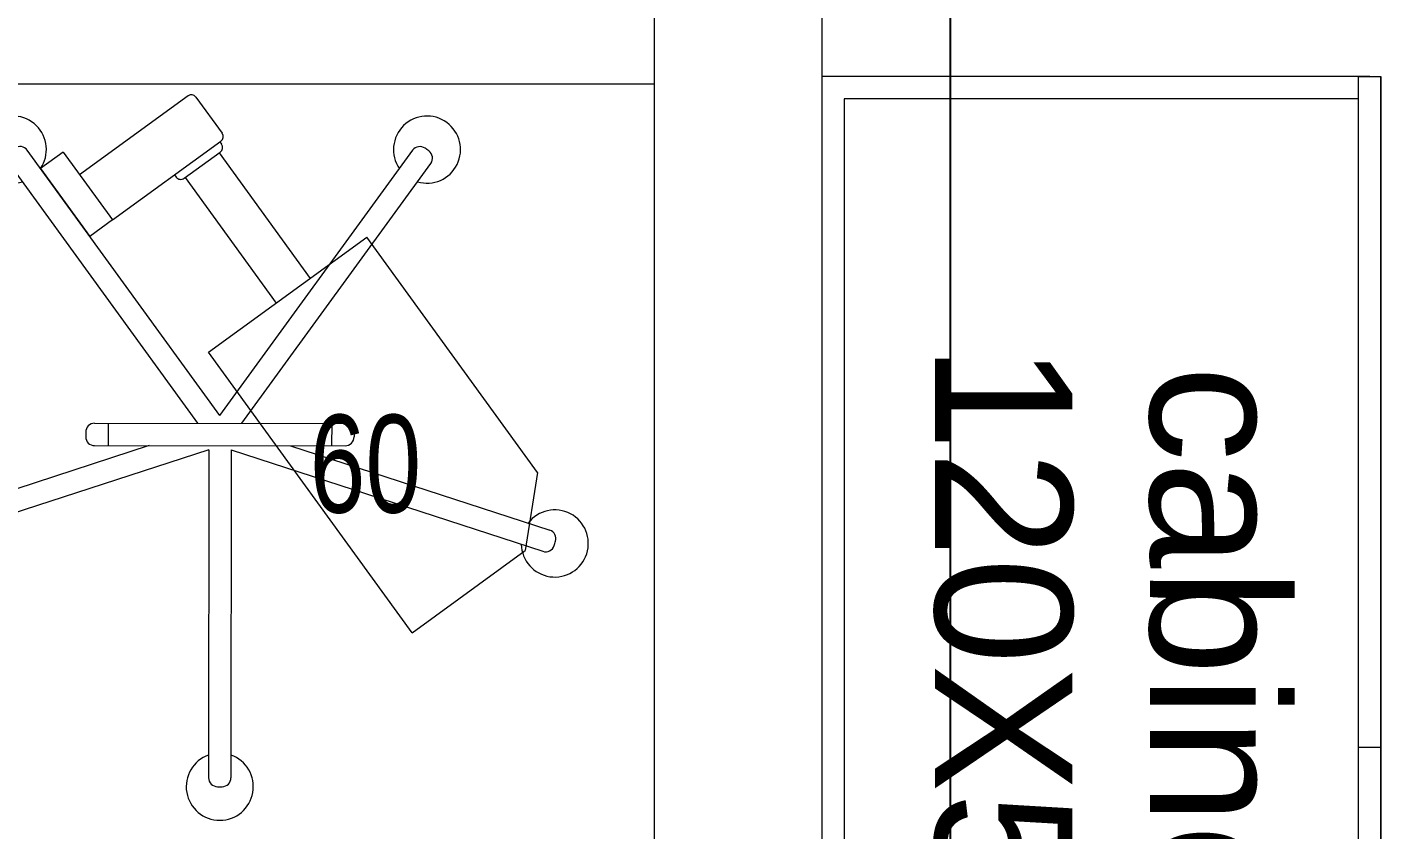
# Model space of a CAD drawing. Header units: metres. Extents: x 75097 to 220695, y -1557923 to -1361206.
# Drawn here: x 129137 to 130348, y -1399897 to -1399179 of the extents above; entities that cross this region are included whole.
import ezdxf

# ---------------------------------------------------------------- set-up
doc = ezdxf.new("R2010")
doc.units = ezdxf.units.M
doc.layers.get('0').update_dxf_attribs({"lineweight": 0})
doc.layers.add('A-100 - Copy$0$axes', color=8, linetype='Continuous')
for name, color, linetype, lineweight in [('A-100 - Copy$0$Medical Equipment and Furniture', 8, 'Continuous', 0), ('A-100 - Copy$0$Medical Equipment and Furniture1', 8, 'Continuous', 5), ('A-100 - Copy$0$Walls', 8, 'Continuous', 0)]:
    doc.layers.add(name, color=color, linetype=linetype, lineweight=lineweight)
doc.styles.add('A-100 - Copy$0$Arial_13', font='arial.ttf', dxfattribs={"height": 122.941617})
doc.styles.add('A-100 - Copy$0$X3G_ENTITY_257CFD', font='swisscl.ttf', dxfattribs={"height": 200})

# ---------------------------------------------------------------- blocks, each defined once
blk = doc.blocks.new('A-100 - Copy$0$HF12177-P')
for p, q in [((0, 0), (-0.1724, 0.2372)), ((0, 0), (0.1724, 0.2372)), ((-0.0196, -0.007), (-0.1885, 0.2255)), ((0.0196, -0.007), (0.1885, 0.2255)), ((-0.112, -0.007), (0.112, -0.007)), ((-0.1, -0.007), (-0.1, -0.027)), ((0.1, -0.007), (0.1, -0.027)), ((-0.12, -0.015), (-0.12, -0.019)), ((0.12, -0.015), (0.12, -0.019)), ((-0.0631, -0.027), (-0.2951, -0.1024)), ((-0.01, -0.0308), (-0.2889, -0.1214)), ((-0.112, -0.027), (0.112, -0.027)), ((-0.01, -0.0308), (-0.01, -0.324)), ((0.01, -0.0308), (0.01, -0.324)), ((0.01, -0.0308), (0.2889, -0.1214)), ((0.0631, -0.027), (0.2951, -0.1024))]:
    blk.add_line(p, q)
for centre, radius, start, end in [((-0.1852, 0.2378), 0.03, 325.4712, 286.5288), ((0.1852, 0.2378), 0.03, 253.4712, 214.5288), ((-0.1821, 0.2302), 0.008, 126.3733, 216), ((0, -0.017), 0.315, 125.6267, 126.3733), ((-0.1788, 0.2325), 0.008, 36, 125.6267), ((0.1788, 0.2325), 0.008, 54.3733, 144), ((0, -0.017), 0.315, 53.6267, 54.3733), ((0.1821, 0.2302), 0.008, 324, 53.6267), ((-0.112, -0.015), 0.008, 90, 180), ((0.112, -0.015), 0.008, 0, 90), ((-0.112, -0.019), 0.008, 180, 270), ((0.112, -0.019), 0.008, 270, 0), ((-0.2996, -0.1144), 0.03, 37.4712, 358.5288), ((0.2996, -0.1144), 0.03, 181.4712, 142.5288), ((-0.2926, -0.11), 0.008, 108, 197.6267), ((0.2926, -0.11), 0.008, 342.3733, 72), ((0, -0.017), 0.315, 197.6267, 198.3733), ((-0.2914, -0.1138), 0.008, 198.3733, 288), ((0.2914, -0.1138), 0.008, 252, 341.6267), ((0, -0.017), 0.315, 341.6267, 342.3733), ((0, -0.332), 0.03, 109.4712, 70.5288), ((-0.002, -0.324), 0.008, 180, 269.6267), ((0.002, -0.324), 0.008, 270.3733, 0), ((0, -0.017), 0.315, 269.6267, 270.3733)]:
    blk.add_arc(centre, radius, start, end)
blk = doc.blocks.new('A-100 - Copy$0$MONITOR ARM PLAN')
for p, q in [((0.025, -0.49375, 0), (0.025, -0.18375, 0)), ((0.025, -0.18375, 0), (0.2, -0.18375, 0)), ((0.2, -0.44375, 0), (0.2, -0.18375, 0)), ((0.2, -0.44375, 0), (0.15, -0.49375, 0)), ((0.025, -0.49375, 0), (0.15, -0.49375, 0))]:
    blk.add_line(p, q)
at = {"layer": 'A-100 - Copy$0$Medical Equipment and Furniture1'}
for p, q in [((0.025, 0.0375), (0, 0.0375)), ((0, 0.0375), (0, -0.0375)), ((0.025, 0.0375), (0.025, -0.0375)), ((0.145, 0.0125), (0.025, 0.0125)), ((0.15, 0.0075), (0.15, -0.0325)), ((0.025, -0.0375), (0, -0.0375)), ((0.025, -0.0375), (0.145, -0.0375)), ((0.09375, -0.0375), (0.09375, -0.04)), ((0.09875, -0.045), (0.13875, -0.045)), ((0.1, -0.045), (0.1, -0.18375)), ((0.1375, -0.045), (0.1375, -0.18375)), ((0.14375, -0.0375), (0.14375, -0.04))]:
    blk.add_line(p, q, dxfattribs=at)
for centre, start, end in [((0.145, 0.0075, 0), 0, 90), ((0.145, -0.0325), 270, 0), ((0.09875, -0.04), 180, 270), ((0.13875, -0.04), 270, 360)]:
    blk.add_arc(centre, 0.005, start, end, dxfattribs=at)
blk = doc.blocks.new('A-100 - Copy')
at = {"layer": 'A-100 - Copy$0$Medical Equipment and Furniture'}
for p, q in [((127198.3, -1399229.5, 0), (129698.3, -1399229.5, 0)), ((130348.3, -1400422.7, 0), (130348.3, -1399222.7, 0)), ((130328.3, -1399822.7, 0), (130348.3, -1399822.7, 0))]:
    blk.add_line(p, q, dxfattribs=at)
at = {"layer": 'A-100 - Copy$0$Medical Equipment and Furniture', "elevation": 0}
blk.add_lwpolyline([(130348.3, -1400422.7), (130328.3, -1400422.7), (130328.3, -1399222.7), (130348.3, -1399222.7)], close=True, dxfattribs=at)
at = {"layer": 'A-100 - Copy$0$Walls'}
for p, q in [((129698.3, -1397352.7, 0), (129698.3, -1404022.7, 0)), ((129848.3, -1397352.7, 0), (129848.3, -1404022.7, 0))]:
    blk.add_line(p, q, dxfattribs=at)
at = {"layer": 'A-100 - Copy$0$Medical Equipment and Furniture', "xscale": 1000, "yscale": 1000, "zscale": 1000, "rotation": 35.98503167527946}
blk.add_blockref('A-100 - Copy$0$MONITOR ARM PLAN', (129171.4, -1399335.5, 2.4), dxfattribs=at)
at = {"layer": 'A-100 - Copy$0$Medical Equipment and Furniture', "extrusion": (1.39405e-12, -1.92689e-13, -1), "xscale": -1000, "yscale": 1000, "zscale": -1000, "rotation": 0.01496832471714167}
blk.add_blockref('A-100 - Copy$0$HF12177-P', (-129309.8, -1399526, -2.4), dxfattribs=at)
at = {"layer": 'A-100 - Copy$0$Medical Equipment and Furniture', "insert": (130264.7, -1399758.1, 0), "char_height": 122.942, "width": 859.967, "attachment_point": 2, "rotation": 270, "line_spacing_factor": 0.938532, "style": 'A-100 - Copy$0$Arial_13', "bg_fill": 3, "box_fill_scale": 1.25, "bg_fill_color": 7, "bg_fill_transparency": 0}
blk.add_mtext('cabinet 120X50', dxfattribs=at)
at = {"layer": 'A-100 - Copy$0$Medical Equipment and Furniture', "insert": (129440, -1399525.4, 2.4), "char_height": 87.47, "width": 82.543, "attachment_point": 2, "style": 'A-100 - Copy$0$X3G_ENTITY_257CFD'}
blk.add_mtext('60', dxfattribs=at)
at = {"layer": 'A-100 - Copy$0$axes'}
blk.add_line((129963.3, -1477297.4, 0), (129963.3, -1387547.7, 0), dxfattribs=at)
at = {"layer": 'A-100 - Copy$0$Medical Equipment and Furniture', "elevation": 0, "flags": 128}
for points in [[(130338.3, -1399222.7), (129848.3, -1399222.7), (129848.3, -1400422.7), (130338.3, -1400422.7)], [(130328.3, -1399242.7), (129868.3, -1399242.7), (129868.3, -1400402.7), (130328.3, -1400402.7)]]:
    blk.add_lwpolyline(points, dxfattribs=at)

msp = doc.modelspace()

# ---------------------------------------------------------------- block references
msp.add_blockref('A-100 - Copy', (0, 0))

doc.saveas('drawing.dxf')
